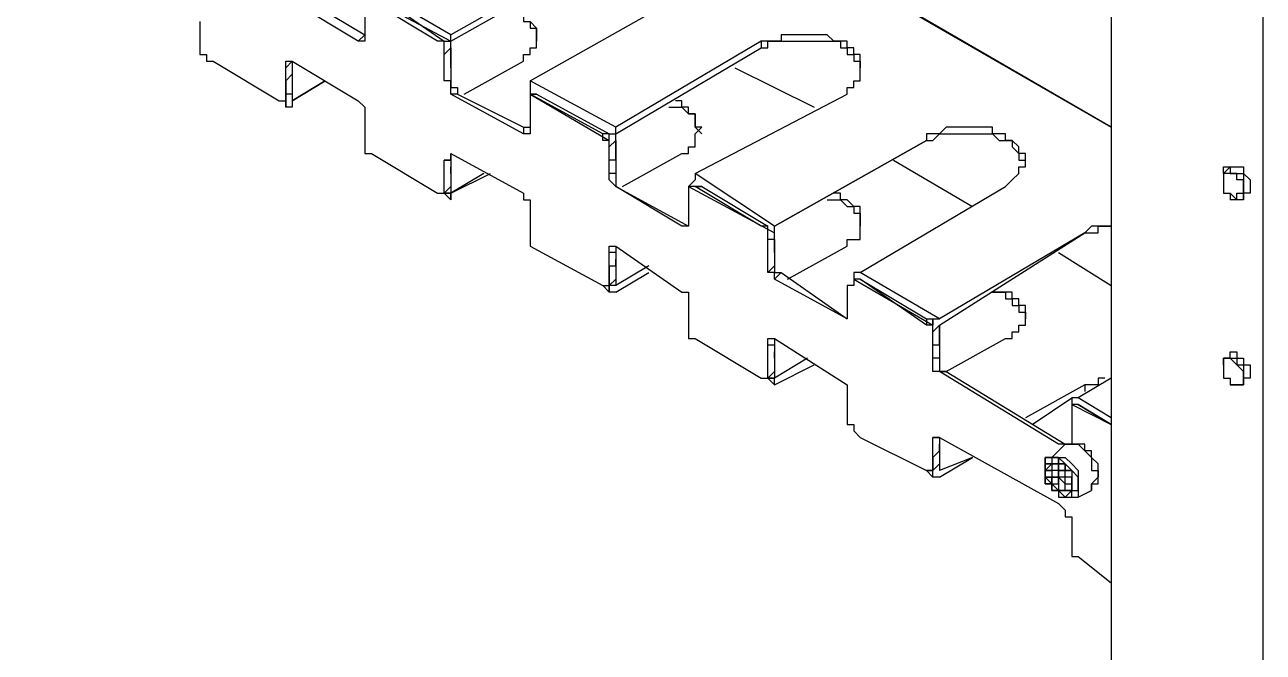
# Model space of a CAD drawing. Header units: millimetres. Extents: x 929 to 1725, y 58 to 532.
# Drawn here: x 1028.27 to 1050.21, y 135.07 to 146.19 of the extents above; entities that cross this region are included whole.
import ezdxf

# ---------------------------------------------------------------- set-up
doc = ezdxf.new("R2010")
doc.units = ezdxf.units.MM
doc.header["$MEASUREMENT"] = 0
doc.layers.add('TT-WIRE-EQPM', color=6, linetype='CONTINUOUS')

msp = doc.modelspace()

# ---------------------------------------------------------------- linework, layer by layer
at = {"layer": 'TT-WIRE-EQPM', "linetype": 'Continuous'}
for points in [[(1047.52181, 206.05764), (1047.52181, 76.72666), (1050.21377, 75.08808), (1050.21377, 204.41906)], [(1047.52181, 206.05764), (1047.52181, 76.72666)], [(1047.52181, 144.37671), (1026.92249, 156.31495), (1026.80545, 156.31495), (1047.52181, 144.37671)], [(1038.50961, 147.53683), (1035.81765, 146.01529)], [(1033.00865, 147.41979), (1033.00865, 146.83458), (1033.00865, 146.83458), (1033.00865, 146.71754), (1033.00865, 146.71754), (1033.00865, 146.71754), (1033.1257, 146.71754), (1033.1257, 146.71754), (1034.29611, 146.01529)], [(1035.81765, 145.54713), (1035.81765, 145.89825), (1038.50961, 147.41979)], [(1034.41315, 146.83458), (1034.41315, 146.71754), (1034.29611, 146.71754), (1034.29611, 146.71754), (1034.29611, 146.71754), (1035.81765, 145.89825), (1035.81765, 145.89825), (1035.81765, 145.89825), (1035.81765, 145.89825), (1035.81765, 145.89825), (1035.81765, 146.01529), (1034.41315, 146.83458)], [(1034.29611, 146.6005), (1034.29611, 146.01529), (1034.29611, 145.89825), (1034.17907, 145.89825), (1033.00865, 146.6005)], [(1046.70252, 138.75871), (1046.58548, 138.75871), (1044.47873, 140.04617), (1044.47873, 140.04617), (1044.36169, 140.04617), (1044.36169, 140.04617), (1044.36169, 140.04617), (1044.36169, 140.16321), (1044.36169, 140.16321), (1044.36169, 140.74842), (1044.36169, 140.86546), (1044.24465, 140.86546), (1044.24465, 140.86546), (1044.24465, 140.86546), (1044.24465, 140.86546), (1043.07423, 141.68475), (1042.95719, 141.68475), (1042.95719, 141.56771), (1042.84015, 141.56771), (1042.84015, 141.56771), (1042.84015, 141.09954), (1042.84015, 140.9825), (1042.84015, 140.9825), (1042.84015, 140.9825), (1041.55269, 141.68475), (1041.55269, 141.68475), (1041.55269, 141.68475), (1041.55269, 141.80179), (1041.43565, 141.80179), (1041.43565, 141.80179), (1041.43565, 142.387), (1041.43565, 142.387), (1041.43565, 142.50404), (1041.43565, 142.50404), (1041.43565, 142.62109), (1041.31861, 142.62109), (1040.14819, 143.32333), (1040.03115, 143.32333), (1040.03115, 143.20629), (1040.03115, 143.20629), (1040.03115, 142.62109), (1040.03115, 142.62109), (1039.91411, 142.62109), (1038.74369, 143.32333), (1038.74369, 143.32333), (1038.62665, 143.44038), (1038.62665, 143.44038), (1038.62665, 143.44038), (1038.62665, 143.55742), (1038.62665, 144.02558), (1038.62665, 144.14263), (1038.62665, 144.14263), (1038.62665, 144.14263), (1038.50961, 144.14263), (1038.50961, 144.25967), (1038.50961, 144.25967), (1037.22215, 144.96192), (1037.22215, 144.96192), (1037.22215, 144.96192), (1037.22215, 144.84488), (1037.22215, 144.37671), (1037.22215, 144.25967), (1037.10511, 144.25967), (1035.81765, 144.96192), (1035.81765, 144.96192), (1035.81765, 145.07896), (1035.81765, 145.07896), (1035.81765, 145.196), (1035.70061, 145.196), (1035.70061, 145.66417), (1035.70061, 145.78121), (1035.70061, 145.78121), (1035.70061, 145.89825), (1035.70061, 145.89825), (1035.70061, 145.89825), (1035.58357, 145.89825), (1034.41315, 146.6005)], [(1034.5302, 146.71754), (1035.70061, 145.89825), (1035.81765, 145.89825), (1035.81765, 145.89825)], [(1037.22215, 145.196), (1039.91411, 146.71754)], [(1036.75399, 146.48346), (1036.87103, 146.48346), (1036.98807, 146.36642), (1036.98807, 146.36642), (1036.98807, 146.36642), (1037.10511, 146.36642), (1037.10511, 146.24938), (1037.22215, 146.24938), (1037.22215, 146.24938), (1037.22215, 146.13233), (1037.22215, 146.13233), (1037.22215, 146.13233), (1037.33919, 146.13233), (1037.33919, 146.01529), (1037.33919, 146.01529), (1037.33919, 145.89825)], [(1031.37007, 146.24938), (1031.37007, 145.78121), (1031.37007, 145.66417), (1031.48711, 145.66417), (1031.48711, 145.66417), (1031.48711, 145.54713), (1031.48711, 145.54713), (1031.48711, 145.54713), (1031.60416, 145.54713), (1032.77457, 144.84488), (1032.89161, 144.84488), (1032.89161, 144.96192), (1032.89161, 145.43008), (1032.89161, 145.54713), (1032.89161, 145.54713), (1033.00865, 145.54713), (1034.17907, 144.84488), (1034.29611, 144.72783), (1034.29611, 144.72783), (1034.29611, 144.72783), (1034.29611, 144.72783), (1034.29611, 144.14263), (1034.29611, 144.02558), (1034.29611, 144.02558), (1034.29611, 143.90854), (1034.41315, 143.90854), (1034.41315, 143.90854), (1035.58357, 143.20629), (1035.70061, 143.20629), (1035.70061, 143.20629), (1035.70061, 143.7915), (1035.70061, 143.7915), (1035.81765, 143.7915), (1035.81765, 143.90854), (1035.81765, 143.90854), (1037.10511, 143.20629), (1037.10511, 143.08925), (1037.10511, 143.08925), (1037.22215, 143.08925), (1037.22215, 142.97221), (1037.22215, 142.387), (1037.22215, 142.387), (1037.22215, 142.387), (1037.22215, 142.26996), (1037.22215, 142.26996), (1037.22215, 142.26996), (1038.50961, 141.56771), (1038.62665, 141.56771), (1038.62665, 141.56771), (1038.62665, 142.15292), (1038.62665, 142.26996), (1038.74369, 142.26996), (1039.91411, 141.45067), (1039.91411, 141.45067), (1039.91411, 141.45067), (1040.03115, 141.45067), (1040.03115, 141.45067), (1040.03115, 141.33363), (1040.03115, 141.33363), (1040.03115, 140.74842), (1040.03115, 140.74842), (1040.03115, 140.63138), (1040.14819, 140.63138), (1040.14819, 140.63138), (1040.14819, 140.63138), (1040.14819, 140.63138), (1041.31861, 139.92913), (1041.43565, 139.92913), (1041.43565, 139.92913), (1041.43565, 140.51434), (1041.43565, 140.51434), (1041.43565, 140.63138), (1041.55269, 140.63138), (1042.84015, 139.81209), (1042.84015, 139.81209), (1042.84015, 139.81209), (1042.84015, 139.81209), (1042.84015, 139.69504), (1042.84015, 139.69504), (1042.84015, 139.69504), (1042.84015, 139.10984), (1042.84015, 139.10984), (1042.95719, 139.10984), (1042.95719, 139.10984), (1042.95719, 138.9928), (1042.95719, 138.9928), (1043.07423, 138.87575), (1044.24465, 138.29055), (1044.36169, 138.29055), (1044.36169, 138.29055), (1044.36169, 138.87575), (1044.36169, 138.87575), (1044.47873, 138.87575), (1046.58548, 137.70534), (1046.70252, 137.5883), (1046.70252, 137.5883), (1046.70252, 137.47125), (1046.81956, 137.47125), (1046.81956, 137.47125), (1046.81956, 136.88605), (1046.81956, 136.88605), (1046.81956, 136.769), (1046.81956, 136.769), (1046.81956, 136.769), (1046.81956, 136.769), (1046.93661, 136.769), (1047.52181, 136.30084)], [(1037.10511, 145.54713), (1037.10511, 145.54713), (1037.10511, 145.66417), (1037.22215, 145.66417), (1037.22215, 145.66417), (1037.22215, 145.78121), (1037.33919, 145.78121), (1037.33919, 145.89825), (1037.33919, 145.89825), (1037.33919, 145.89825), (1037.33919, 145.89825), (1037.33919, 146.01529), (1037.33919, 146.01529), (1037.33919, 146.13233), (1037.33919, 146.13233), (1037.33919, 146.13233), (1037.22215, 146.24938)], [(1034.29611, 146.01529), (1034.17907, 145.89825)], [(1040.14819, 143.55742), (1042.84015, 144.96192), (1042.84015, 145.07896), (1042.95719, 145.07896), (1042.95719, 145.196), (1043.07423, 145.196), (1043.07423, 145.31304), (1043.07423, 145.31304), (1043.07423, 145.31304), (1043.07423, 145.43008), (1043.07423, 145.54713), (1043.07423, 145.54713), (1043.07423, 145.54713), (1043.07423, 145.66417), (1042.95719, 145.66417), (1042.95719, 145.78121), (1042.84015, 145.78121), (1042.84015, 145.89825), (1042.72311, 145.89825), (1042.60607, 145.89825), (1042.60607, 145.89825), (1042.48902, 146.01529), (1042.25494, 146.01529), (1042.25494, 146.01529), (1041.90382, 146.01529), (1041.90382, 146.01529), (1041.66973, 146.01529), (1041.66973, 145.89825), (1041.55269, 145.89825), (1041.43565, 145.89825), (1041.31861, 145.89825)], [(1035.70061, 145.89825), (1035.58357, 145.89825)], [(1035.81765, 145.78121), (1035.70061, 145.66417)], [(1035.81765, 145.43008), (1035.81765, 145.89825)], [(1035.81765, 145.78121), (1035.81765, 145.196), (1035.81765, 145.196), (1035.81765, 145.07896), (1035.93469, 145.07896), (1035.93469, 144.96192), (1037.10511, 144.37671), (1037.22215, 144.37671)], [(1041.31861, 145.89825), (1038.74369, 144.37671)], [(1038.74369, 143.7915), (1038.74369, 144.25967), (1041.31861, 145.78121)], [(1041.31861, 145.78121), (1041.43565, 145.78121), (1041.43565, 145.89825), (1041.66973, 145.89825), (1041.66973, 145.89825), (1041.78678, 145.89825), (1041.78678, 145.89825), (1042.37198, 145.89825), (1042.37198, 145.89825), (1042.48902, 145.89825), (1042.60607, 145.89825), (1042.72311, 145.89825), (1042.72311, 145.78121), (1042.84015, 145.78121), (1042.84015, 145.78121), (1042.84015, 145.78121), (1042.84015, 145.66417), (1042.95719, 145.66417), (1042.95719, 145.66417), (1042.95719, 145.66417), (1042.95719, 145.54713), (1043.07423, 145.54713), (1043.07423, 145.54713), (1043.07423, 145.54713), (1043.07423, 145.43008), (1043.07423, 145.43008)], [(1041.31861, 145.89825), (1041.31861, 145.78121)], [(1033.00865, 145.54713), (1032.89161, 145.43008)], [(1033.00865, 145.54713), (1033.00865, 145.54713), (1033.00865, 144.96192)], [(1035.81765, 145.43008), (1035.81765, 145.43008), (1035.81765, 145.54713), (1035.81765, 145.43008)], [(1036.05174, 144.96192), (1037.10511, 145.54713)], [(1032.89161, 145.196), (1033.00865, 145.31304), (1033.00865, 145.31304), (1033.00865, 145.31304)], [(1033.00865, 145.31304), (1033.00865, 144.84488)], [(1040.85044, 145.43008), (1042.25494, 144.72783)], [(1032.89161, 145.196), (1032.89161, 144.84488)], [(1033.00865, 144.84488), (1033.59386, 145.196)], [(1033.59386, 145.196), (1033.00865, 144.84488)], [(1035.81765, 145.196), (1035.70061, 145.196)], [(1037.22215, 145.196), (1037.22215, 145.07896), (1037.22215, 145.07896), (1037.22215, 145.07896), (1037.22215, 144.96192), (1038.62665, 144.14263), (1038.62665, 144.25967), (1038.62665, 144.25967), (1038.74369, 144.25967), (1038.74369, 144.37671), (1037.22215, 145.196)], [(1032.89161, 144.84488), (1032.89161, 144.96192)], [(1033.00865, 144.96192), (1032.89161, 144.96192)], [(1033.00865, 144.84488), (1033.00865, 144.72783), (1032.89161, 144.72783), (1032.89161, 144.84488)], [(1032.89161, 144.84488), (1032.89161, 144.72783)], [(1035.93469, 144.96192), (1035.81765, 144.96192)], [(1037.22215, 144.96192), (1037.33919, 144.96192), (1038.62665, 144.25967)], [(1037.33919, 144.96192), (1037.22215, 144.96192)], [(1039.91411, 143.90854), (1040.03115, 143.90854), (1040.03115, 144.02558), (1040.03115, 144.02558), (1040.03115, 144.02558), (1040.14819, 144.02558), (1040.14819, 144.14263), (1040.14819, 144.14263), (1040.14819, 144.14263), (1040.14819, 144.14263), (1040.14819, 144.25967), (1040.14819, 144.25967), (1040.26523, 144.37671), (1040.26523, 144.37671), (1040.14819, 144.37671), (1040.14819, 144.49375), (1040.14819, 144.49375), (1040.14819, 144.49375), (1040.14819, 144.61079), (1040.14819, 144.61079), (1040.14819, 144.61079), (1040.03115, 144.61079), (1040.03115, 144.72783), (1040.03115, 144.72783), (1040.03115, 144.72783), (1039.91411, 144.72783), (1039.91411, 144.72783), (1039.91411, 144.72783), (1039.91411, 144.84488), (1039.79707, 144.84488)], [(1039.68003, 144.72783), (1039.79707, 144.72783), (1039.79707, 144.72783), (1039.91411, 144.72783), (1039.91411, 144.72783), (1039.91411, 144.72783), (1040.03115, 144.61079), (1040.03115, 144.61079), (1040.14819, 144.61079), (1040.14819, 144.49375), (1040.14819, 144.49375), (1040.14819, 144.49375), (1040.14819, 144.37671), (1040.14819, 144.37671), (1040.26523, 144.25967)], [(1037.10511, 144.37671), (1037.10511, 144.25967)], [(1038.62665, 144.25967), (1038.50961, 144.25967)], [(1043.07423, 141.80179), (1045.64915, 143.32333), (1045.76619, 143.44038), (1045.76619, 143.44038), (1045.76619, 143.44038), (1045.88323, 143.55742), (1045.88323, 143.55742), (1045.88323, 143.55742), (1045.88323, 143.67446), (1046.00027, 143.67446), (1046.00027, 143.67446), (1046.00027, 143.7915), (1046.00027, 143.90854), (1045.88323, 143.90854), (1045.88323, 144.02558), (1045.88323, 144.02558), (1045.88323, 144.02558), (1045.76619, 144.14263), (1045.76619, 144.14263), (1045.76619, 144.14263), (1045.76619, 144.14263), (1045.64915, 144.14263), (1045.64915, 144.25967), (1045.53211, 144.25967), (1045.53211, 144.25967), (1045.41507, 144.25967), (1045.41507, 144.37671), (1045.18098, 144.37671), (1045.18098, 144.37671), (1044.82986, 144.37671), (1044.71282, 144.37671), (1044.59577, 144.37671), (1044.47873, 144.25967), (1044.36169, 144.25967), (1044.36169, 144.25967), (1044.24465, 144.25967), (1044.24465, 144.14263)], [(1044.24465, 144.14263), (1044.24465, 144.14263), (1044.36169, 144.14263), (1044.47873, 144.25967), (1044.59577, 144.25967), (1044.71282, 144.25967), (1045.18098, 144.25967), (1045.29802, 144.25967), (1045.41507, 144.25967), (1045.53211, 144.14263), (1045.64915, 144.14263), (1045.64915, 144.14263), (1045.76619, 144.14263), (1045.76619, 144.02558), (1045.76619, 144.02558), (1045.88323, 143.90854), (1045.88323, 143.90854), (1045.88323, 143.7915), (1046.00027, 143.7915), (1046.00027, 143.7915)], [(1038.62665, 143.7915), (1038.62665, 144.14263)], [(1038.74369, 144.14263), (1038.62665, 144.02558)], [(1038.74369, 144.14263), (1038.74369, 143.55742), (1038.74369, 143.55742), (1038.74369, 143.55742), (1038.74369, 143.55742), (1038.74369, 143.44038), (1038.74369, 143.44038), (1038.74369, 143.44038), (1038.74369, 143.32333), (1040.03115, 142.62109), (1040.03115, 142.62109)], [(1041.55269, 142.15292), (1041.55269, 142.62109), (1044.24465, 144.14263)], [(1044.24465, 144.14263), (1041.55269, 142.62109)], [(1035.81765, 143.7915), (1035.70061, 143.7915)], [(1035.81765, 143.90854), (1035.81765, 143.7915), (1035.81765, 143.32333)], [(1038.74369, 143.7915), (1038.74369, 143.7915), (1038.62665, 143.7915)], [(1038.86073, 143.32333), (1039.91411, 143.90854)], [(1043.65944, 143.7915), (1045.06394, 142.97221)], [(1035.81765, 143.55742), (1035.81765, 143.55742), (1035.81765, 143.67446), (1035.81765, 143.67446)], [(1035.81765, 143.55742), (1035.81765, 143.20629)], [(1035.81765, 143.20629), (1036.5199, 143.55742)], [(1036.40286, 143.55742), (1035.81765, 143.20629)], [(1035.81765, 143.55742), (1035.81765, 143.20629)], [(1038.74369, 143.55742), (1038.62665, 143.55742)], [(1040.14819, 143.55742), (1040.14819, 143.44038), (1040.14819, 143.44038), (1040.03115, 143.32333), (1041.55269, 142.50404), (1041.55269, 142.62109), (1041.55269, 142.62109), (1041.55269, 142.62109), (1041.55269, 142.62109), (1040.14819, 143.55742)], [(1049.51152, 143.55742), (1049.51152, 143.55742), (1049.51152, 143.55742), (1049.51152, 143.55742), (1049.51152, 143.67446), (1049.62856, 143.67446), (1049.62856, 143.55742), (1049.62856, 143.55742)], [(1049.62856, 143.67446), (1049.51152, 143.55742)], [(1049.7456, 143.20629), (1049.86265, 143.20629), (1049.86265, 143.20629), (1049.86265, 143.20629), (1049.86265, 143.32333), (1049.86265, 143.44038), (1049.7456, 143.44038), (1049.7456, 143.55742), (1049.62856, 143.55742), (1049.51152, 143.55742), (1049.51152, 143.55742), (1049.51152, 143.44038), (1049.51152, 143.44038), (1049.51152, 143.32333), (1049.51152, 143.32333), (1049.51152, 143.20629), (1049.51152, 143.20629), (1049.62856, 143.20629), (1049.62856, 143.20629), (1049.62856, 143.20629), (1049.7456, 143.08925), (1049.7456, 143.08925), (1049.7456, 143.20629)], [(1049.51152, 143.55742), (1049.51152, 143.44038)], [(1049.62856, 143.67446), (1049.62856, 143.67446), (1049.7456, 143.67446), (1049.7456, 143.67446), (1049.7456, 143.67446)], [(1049.62856, 143.55742), (1049.7456, 143.55742), (1049.7456, 143.55742), (1049.7456, 143.55742), (1049.7456, 143.55742), (1049.86265, 143.55742), (1049.86265, 143.44038), (1049.86265, 143.44038), (1049.86265, 143.20629), (1049.86265, 143.20629), (1049.86265, 143.20629), (1049.86265, 143.08925), (1049.62856, 143.08925)], [(1049.7456, 143.67446), (1049.86265, 143.67446), (1049.86265, 143.55742), (1049.86265, 143.55742), (1049.86265, 143.55742), (1049.97969, 143.44038), (1049.97969, 143.20629), (1049.86265, 143.20629), (1049.86265, 143.20629)], [(1035.81765, 143.32333), (1035.70061, 143.20629)], [(1040.14819, 143.32333), (1040.03115, 143.32333)], [(1040.14819, 143.32333), (1040.26523, 143.32333), (1041.43565, 142.62109)], [(1040.26523, 143.32333), (1040.14819, 143.32333)], [(1035.70061, 143.20629), (1035.81765, 143.08925)], [(1035.81765, 143.20629), (1035.70061, 143.20629)], [(1035.70061, 143.20629), (1035.81765, 143.20629)], [(1035.81765, 143.20629), (1035.81765, 143.08925), (1035.81765, 143.08925), (1035.81765, 143.20629), (1035.81765, 143.20629)], [(1042.48902, 143.08925), (1042.60607, 143.08925), (1042.72311, 143.08925), (1042.72311, 143.08925), (1042.84015, 142.97221), (1042.84015, 142.97221), (1042.84015, 142.97221), (1042.95719, 142.97221), (1042.95719, 142.97221), (1042.95719, 142.97221), (1042.95719, 142.85517), (1043.07423, 142.85517), (1043.07423, 142.73813), (1043.07423, 142.73813), (1043.07423, 142.73813), (1043.07423, 142.62109)], [(1042.84015, 142.26996), (1042.84015, 142.387), (1042.95719, 142.387), (1042.95719, 142.387), (1042.95719, 142.387), (1043.07423, 142.387), (1043.07423, 142.50404), (1043.07423, 142.50404), (1043.07423, 142.62109), (1043.07423, 142.62109), (1043.07423, 142.73813), (1043.07423, 142.85517), (1043.07423, 142.85517), (1043.07423, 142.97221), (1042.95719, 142.97221), (1042.95719, 142.97221), (1042.84015, 143.08925), (1042.84015, 143.08925), (1042.72311, 143.08925), (1042.72311, 143.20629), (1042.60607, 143.20629)], [(1049.62856, 143.20629), (1049.62856, 143.08925)], [(1049.86265, 143.08925), (1049.86265, 143.20629)], [(1040.03115, 142.62109), (1039.91411, 142.62109)], [(1041.43565, 142.62109), (1041.31861, 142.62109)], [(1041.55269, 142.15292), (1041.55269, 142.50404)], [(1044.47873, 140.51434), (1044.47873, 140.86546), (1047.05365, 142.50404)], [(1047.05365, 142.50404), (1044.47873, 140.9825)], [(1047.52181, 142.62109), (1047.40477, 142.62109), (1047.40477, 142.62109), (1047.17069, 142.62109), (1047.17069, 142.62109), (1047.17069, 142.62109), (1047.05365, 142.50404), (1047.05365, 142.50404), (1047.17069, 142.50404), (1047.17069, 142.50404), (1047.28773, 142.50404), (1047.28773, 142.62109), (1047.52181, 142.62109), (1047.52181, 142.62109)], [(1038.74369, 142.26996), (1038.74369, 142.15292), (1038.74369, 141.68475), (1038.74369, 141.56771), (1038.62665, 141.56771)], [(1041.55269, 142.387), (1041.43565, 142.387)], [(1041.55269, 142.387), (1041.55269, 141.91884), (1041.55269, 141.80179), (1041.66973, 141.80179), (1041.66973, 141.80179), (1041.66973, 141.80179), (1042.84015, 140.9825)], [(1041.78678, 141.68475), (1042.84015, 142.26996)], [(1038.74369, 142.15292), (1038.62665, 142.15292)], [(1038.62665, 141.91884), (1038.74369, 141.91884), (1038.74369, 142.03588), (1038.74369, 142.03588)], [(1046.58548, 142.15292), (1047.52181, 141.56771)], [(1038.62665, 141.91884), (1038.62665, 141.45067)], [(1038.74369, 141.91884), (1038.74369, 141.56771)], [(1039.3289, 141.91884), (1038.74369, 141.56771)], [(1038.74369, 141.45067), (1039.3289, 141.80179)], [(1041.55269, 141.91884), (1041.43565, 141.80179)], [(1041.66973, 141.80179), (1041.55269, 141.68475)], [(1043.07423, 141.80179), (1042.95719, 141.80179), (1042.95719, 141.80179), (1042.95719, 141.80179), (1042.95719, 141.80179), (1042.95719, 141.68475), (1044.36169, 140.86546), (1044.36169, 140.86546), (1044.36169, 140.9825), (1044.47873, 140.9825), (1044.47873, 140.9825), (1043.07423, 141.80179)], [(1038.50961, 141.56771), (1038.62665, 141.45067), (1038.62665, 141.56771)], [(1038.74369, 141.68475), (1038.62665, 141.56771)], [(1043.07423, 141.68475), (1042.95719, 141.68475)], [(1043.07423, 141.68475), (1043.07423, 141.68475), (1044.24465, 140.9825), (1044.24465, 140.9825), (1044.36169, 140.9825), (1044.36169, 140.86546)], [(1038.74369, 141.45067), (1038.74369, 141.45067), (1038.62665, 141.45067)], [(1045.41507, 141.45067), (1045.53211, 141.45067), (1045.53211, 141.45067), (1045.64915, 141.45067), (1045.64915, 141.33363), (1045.76619, 141.33363), (1045.76619, 141.33363), (1045.76619, 141.33363), (1045.76619, 141.21659), (1045.88323, 141.21659), (1045.88323, 141.21659), (1045.88323, 141.09954), (1046.00027, 141.09954), (1046.00027, 140.9825)], [(1045.64915, 140.63138), (1045.76619, 140.63138), (1045.76619, 140.63138), (1045.76619, 140.63138), (1045.76619, 140.74842), (1045.88323, 140.74842), (1045.88323, 140.74842), (1045.88323, 140.86546), (1045.88323, 140.86546), (1046.00027, 140.86546), (1046.00027, 140.9825), (1046.00027, 141.09954), (1046.00027, 141.21659), (1045.88323, 141.21659), (1045.88323, 141.21659), (1045.88323, 141.21659), (1045.88323, 141.33363), (1045.76619, 141.33363), (1045.76619, 141.45067), (1045.76619, 141.45067), (1045.64915, 141.45067), (1045.64915, 141.45067), (1045.53211, 141.45067), (1045.41507, 141.45067)], [(1044.24465, 140.9825), (1044.24465, 140.86546)], [(1044.36169, 140.51434), (1044.36169, 140.86546)], [(1044.47873, 140.86546), (1044.36169, 140.74842)], [(1044.47873, 140.86546), (1044.47873, 140.28025), (1044.47873, 140.28025), (1044.47873, 140.16321), (1044.47873, 140.16321), (1044.47873, 140.16321), (1044.47873, 140.04617), (1044.59577, 140.04617), (1046.70252, 138.75871), (1046.81956, 138.75871)], [(1041.55269, 140.51434), (1041.43565, 140.51434)], [(1041.55269, 140.63138), (1041.55269, 140.51434), (1041.55269, 140.04617), (1041.55269, 140.04617), (1041.55269, 139.92913), (1041.55269, 139.92913)], [(1044.47873, 140.51434), (1044.47873, 140.51434), (1044.36169, 140.51434)], [(1044.59577, 140.04617), (1045.64915, 140.63138)], [(1041.55269, 140.28025), (1041.55269, 140.28025), (1041.55269, 140.28025), (1041.55269, 140.39729)], [(1041.55269, 140.28025), (1041.55269, 139.92913)], [(1042.1379, 140.28025), (1041.55269, 139.92913)], [(1041.55269, 140.28025), (1041.55269, 139.92913)], [(1044.47873, 140.28025), (1044.36169, 140.28025)], [(1049.51152, 140.16321), (1049.51152, 140.28025), (1049.51152, 140.28025), (1049.51152, 140.28025), (1049.51152, 140.28025), (1049.62856, 140.28025), (1049.62856, 140.28025)], [(1049.62856, 140.28025), (1049.51152, 140.28025)], [(1049.7456, 139.81209), (1049.86265, 139.81209), (1049.86265, 139.92913), (1049.86265, 139.92913), (1049.86265, 140.04617), (1049.86265, 140.04617), (1049.7456, 140.16321), (1049.7456, 140.16321), (1049.62856, 140.28025), (1049.62856, 140.28025), (1049.62856, 140.28025), (1049.51152, 140.28025), (1049.51152, 140.28025), (1049.51152, 140.16321), (1049.51152, 140.16321), (1049.51152, 140.04617), (1049.51152, 140.04617), (1049.51152, 140.04617), (1049.51152, 139.92913), (1049.51152, 139.92913), (1049.62856, 139.92913), (1049.62856, 139.81209), (1049.7456, 139.81209), (1049.7456, 139.81209), (1049.7456, 139.81209), (1049.7456, 139.81209)], [(1049.62856, 140.28025), (1049.62856, 140.39729), (1049.7456, 140.39729), (1049.7456, 140.28025)], [(1049.62856, 140.28025), (1049.7456, 140.28025), (1049.7456, 140.28025), (1049.7456, 140.28025), (1049.7456, 140.16321), (1049.86265, 140.16321), (1049.86265, 140.16321), (1049.86265, 140.04617), (1049.86265, 139.92913), (1049.86265, 139.92913), (1049.86265, 139.81209), (1049.86265, 139.81209), (1049.7456, 139.81209), (1049.62856, 139.81209)], [(1049.7456, 140.28025), (1049.86265, 140.28025), (1049.86265, 140.28025), (1049.86265, 140.28025), (1049.86265, 140.16321), (1049.97969, 140.16321), (1049.97969, 139.92913), (1049.97969, 139.92913), (1049.86265, 139.92913), (1049.86265, 139.81209)], [(1041.55269, 140.04617), (1041.43565, 139.92913)], [(1041.55269, 139.81209), (1042.25494, 140.16321)], [(1044.59577, 140.04617), (1044.47873, 140.04617)], [(1041.43565, 139.92913), (1041.55269, 139.81209)], [(1041.55269, 139.92913), (1041.43565, 139.92913)], [(1041.43565, 139.92913), (1041.55269, 139.92913)], [(1041.55269, 139.81209), (1041.55269, 139.81209), (1041.55269, 139.81209), (1041.55269, 139.92913)], [(1047.05365, 139.81209), (1046.00027, 139.22688)], [(1047.52181, 139.92913), (1046.93661, 139.578)], [(1047.40477, 139.92913), (1047.28773, 139.92913), (1047.28773, 139.81209), (1047.17069, 139.81209), (1047.17069, 139.81209), (1047.05365, 139.81209), (1047.05365, 139.69504)], [(1049.62856, 139.81209), (1049.7456, 139.81209)], [(1046.11731, 139.10984), (1046.81956, 139.578)], [(1046.93661, 139.578), (1046.81956, 139.578), (1046.81956, 139.46096), (1046.81956, 139.46096), (1047.52181, 139.10984)], [(1047.52181, 139.22688), (1046.93661, 139.578)], [(1047.52181, 139.10984), (1046.93661, 139.46096), (1046.81956, 139.46096), (1046.81956, 139.34392), (1046.81956, 138.87575), (1046.81956, 138.75871)], [(1046.93661, 139.46096), (1046.81956, 139.46096)], [(1046.93661, 139.46096), (1046.93661, 139.46096), (1047.52181, 139.10984)], [(1044.47873, 138.87575), (1044.36169, 138.87575)], [(1044.36169, 138.52463), (1044.47873, 138.64167), (1044.47873, 138.64167), (1044.47873, 138.75871)], [(1044.47873, 138.87575), (1044.47873, 138.87575), (1044.47873, 138.40759)], [(1046.70252, 138.75871), (1046.46844, 138.52463), (1046.58548, 138.52463), (1046.70252, 138.52463), (1046.70252, 138.52463), (1046.81956, 138.40759), (1046.81956, 138.40759), (1046.93661, 138.29055), (1046.93661, 138.29055), (1046.93661, 138.1735), (1046.93661, 138.05646), (1046.93661, 137.93942), (1046.93661, 137.93942), (1046.93661, 137.82238), (1047.17069, 137.93942)], [(1046.70252, 138.75871), (1046.58548, 138.75871)], [(1047.28773, 138.29055), (1047.28773, 138.40759), (1047.17069, 138.52463), (1047.17069, 138.52463), (1047.17069, 138.52463), (1047.17069, 138.52463), (1047.17069, 138.64167), (1047.05365, 138.64167), (1047.05365, 138.75871), (1046.93661, 138.75871), (1046.93661, 138.75871), (1046.70252, 138.75871), (1046.93661, 138.75871), (1046.93661, 138.75871), (1046.93661, 138.75871), (1047.05365, 138.64167), (1047.05365, 138.64167), (1047.17069, 138.52463), (1047.17069, 138.52463), (1047.17069, 138.40759), (1047.17069, 138.40759), (1047.17069, 138.29055), (1047.28773, 138.29055), (1047.28773, 138.1735), (1047.17069, 138.05646), (1047.17069, 138.05646), (1047.17069, 138.05646), (1047.17069, 137.93942), (1047.17069, 138.05646), (1047.17069, 138.05646), (1047.17069, 138.05646), (1047.28773, 138.05646), (1047.28773, 138.1735), (1047.28773, 138.29055)], [(1044.36169, 138.52463), (1044.36169, 138.29055)], [(1044.47873, 138.64167), (1044.47873, 138.29055)], [(1044.47873, 138.1735), (1045.06394, 138.52463)], [(1045.06394, 138.52463), (1044.47873, 138.29055)], [(1046.58548, 138.40759), (1046.58548, 138.52463), (1046.46844, 138.52463), (1046.46844, 138.40759), (1046.3514, 138.40759), (1046.46844, 138.40759), (1046.58548, 138.40759)], [(1046.81956, 137.82238), (1046.81956, 137.82238), (1046.81956, 137.93942), (1046.93661, 137.93942), (1046.93661, 138.1735), (1046.81956, 138.29055), (1046.81956, 138.29055), (1046.81956, 138.29055), (1046.81956, 138.29055), (1046.70252, 138.40759), (1046.70252, 138.40759), (1046.70252, 138.40759), (1046.58548, 138.52463), (1046.58548, 138.52463), (1046.3514, 138.52463), (1046.3514, 138.52463), (1046.3514, 138.52463), (1046.3514, 138.40759), (1046.3514, 138.29055), (1046.3514, 138.1735), (1046.3514, 138.05646), (1046.46844, 138.05646), (1046.46844, 137.93942), (1046.46844, 137.93942), (1046.58548, 137.93942), (1046.58548, 137.93942), (1046.58548, 137.82238), (1046.81956, 137.82238)], [(1046.46844, 138.52463), (1046.3514, 138.52463), (1046.3514, 138.52463), (1046.3514, 138.52463), (1046.3514, 138.52463), (1046.3514, 138.40759), (1046.3514, 138.40759), (1046.3514, 138.29055), (1046.3514, 138.1735), (1046.3514, 138.1735), (1046.3514, 138.05646), (1046.46844, 138.05646), (1046.46844, 137.93942), (1046.46844, 137.93942), (1046.58548, 137.93942), (1046.58548, 137.93942), (1046.58548, 137.93942), (1046.58548, 137.82238), (1046.70252, 137.82238), (1046.70252, 137.82238), (1046.81956, 137.82238), (1046.81956, 137.82238), (1046.93661, 137.82238)], [(1046.3514, 138.29055), (1046.3514, 138.40759), (1046.3514, 138.40759), (1046.3514, 138.40759), (1046.3514, 138.52463), (1046.58548, 138.52463), (1046.58548, 138.40759), (1046.70252, 138.40759), (1046.70252, 138.29055), (1046.70252, 138.29055), (1046.81956, 138.29055), (1046.81956, 138.1735), (1046.81956, 138.1735), (1046.81956, 137.93942), (1046.81956, 137.93942), (1046.81956, 137.93942), (1046.70252, 137.82238), (1046.70252, 137.82238), (1046.58548, 137.93942), (1046.58548, 137.93942), (1046.58548, 137.93942), (1046.46844, 137.93942), (1046.46844, 137.93942), (1046.46844, 137.93942), (1046.46844, 138.05646), (1046.3514, 138.05646), (1046.3514, 138.1735), (1046.3514, 138.1735), (1046.3514, 138.29055), (1046.3514, 138.29055)], [(1046.46844, 138.52463), (1046.58548, 138.52463), (1046.58548, 138.40759), (1046.70252, 138.40759), (1046.70252, 138.40759), (1046.70252, 138.29055), (1046.81956, 138.29055), (1046.81956, 138.29055), (1046.81956, 138.29055), (1046.81956, 137.93942)], [(1044.24465, 138.29055), (1044.36169, 138.1735)], [(1044.36169, 138.29055), (1044.24465, 138.29055)], [(1044.24465, 138.29055), (1044.36169, 138.29055)], [(1044.47873, 138.40759), (1044.36169, 138.29055)], [(1044.47873, 138.1735), (1044.36169, 138.1735), (1044.36169, 138.29055)], [(1046.70252, 137.93942), (1046.70252, 137.93942), (1046.81956, 137.93942), (1046.81956, 138.05646), (1046.81956, 138.1735), (1046.70252, 138.1735), (1046.70252, 138.29055), (1046.70252, 138.29055), (1046.70252, 138.29055), (1046.58548, 138.29055), (1046.58548, 138.40759), (1046.58548, 138.40759), (1046.58548, 138.40759), (1046.46844, 138.40759), (1046.46844, 138.40759), (1046.46844, 138.40759), (1046.46844, 138.29055), (1046.3514, 138.29055), (1046.3514, 138.29055), (1046.3514, 138.29055), (1046.46844, 138.29055), (1046.46844, 138.1735), (1046.46844, 138.05646), (1046.46844, 138.05646), (1046.46844, 138.05646), (1046.58548, 138.05646), (1046.58548, 137.93942), (1046.58548, 137.93942), (1046.58548, 137.93942), (1046.70252, 137.93942)], [(1046.3514, 138.40759), (1046.3514, 138.29055), (1046.3514, 138.29055), (1046.3514, 138.29055), (1046.3514, 138.29055), (1046.3514, 138.1735)], [(1046.3514, 138.29055), (1046.3514, 138.29055), (1046.3514, 138.40759)], [(1046.46844, 138.40759), (1046.3514, 138.40759)], [(1046.46844, 138.1735), (1046.3514, 138.1735), (1046.3514, 138.29055), (1046.3514, 138.29055), (1046.3514, 138.29055), (1046.46844, 138.40759)], [(1046.3514, 138.40759), (1046.46844, 138.40759)], [(1046.3514, 138.29055), (1046.46844, 138.29055)], [(1046.70252, 137.93942), (1046.70252, 137.93942), (1046.70252, 138.05646), (1046.81956, 138.05646), (1046.81956, 138.05646), (1046.81956, 138.1735), (1046.70252, 138.1735), (1046.70252, 138.29055), (1046.70252, 138.29055), (1046.58548, 138.29055), (1046.58548, 138.40759), (1046.46844, 138.40759), (1046.46844, 138.29055), (1046.46844, 138.29055), (1046.46844, 138.29055), (1046.46844, 138.1735), (1046.46844, 138.1735), (1046.46844, 138.05646), (1046.46844, 138.05646), (1046.58548, 138.05646), (1046.58548, 137.93942), (1046.58548, 137.93942), (1046.58548, 137.93942), (1046.70252, 137.93942), (1046.81956, 137.93942)], [(1046.58548, 138.40759), (1046.46844, 138.40759)], [(1046.46844, 138.40759), (1046.46844, 138.40759), (1046.46844, 138.40759), (1046.58548, 138.40759)], [(1046.58548, 138.29055), (1046.58548, 138.1735), (1046.46844, 138.1735), (1046.58548, 138.1735)], [(1046.46844, 138.29055), (1046.46844, 138.1735)], [(1046.58548, 138.29055), (1046.46844, 138.29055)], [(1046.81956, 138.29055), (1046.70252, 138.29055), (1046.70252, 138.29055), (1046.70252, 138.29055), (1046.70252, 138.40759), (1046.58548, 138.40759), (1046.58548, 138.40759)], [(1046.58548, 138.40759), (1046.58548, 138.40759), (1046.58548, 138.29055), (1046.70252, 138.29055), (1046.70252, 138.29055), (1046.70252, 138.29055), (1046.70252, 138.29055)], [(1046.58548, 138.29055), (1046.58548, 138.1735), (1046.58548, 138.1735), (1046.58548, 138.1735)], [(1046.58548, 138.1735), (1046.58548, 138.29055)], [(1046.70252, 138.29055), (1046.81956, 138.29055), (1046.70252, 138.29055)], [(1046.3514, 138.1735), (1046.46844, 138.05646), (1046.46844, 138.05646), (1046.46844, 137.93942), (1046.58548, 137.93942), (1046.58548, 137.93942), (1046.58548, 137.93942)], [(1046.46844, 138.1735), (1046.3514, 138.1735)], [(1046.3514, 138.1735), (1046.46844, 138.1735)], [(1046.58548, 137.93942), (1046.58548, 137.93942), (1046.46844, 138.05646), (1046.46844, 138.05646), (1046.46844, 138.05646), (1046.46844, 138.1735)], [(1046.70252, 138.1735), (1046.58548, 138.1735)], [(1046.70252, 138.05646), (1046.70252, 138.1735), (1046.58548, 138.1735), (1046.70252, 138.05646)], [(1046.70252, 138.1735), (1046.58548, 138.1735)], [(1046.58548, 138.05646), (1046.58548, 138.1735)], [(1046.58548, 138.1735), (1046.58548, 138.1735), (1046.58548, 138.05646)], [(1046.81956, 137.93942), (1046.81956, 137.93942), (1046.81956, 137.93942), (1046.81956, 137.93942), (1046.81956, 138.05646), (1046.81956, 138.05646), (1046.81956, 138.1735), (1046.81956, 138.1735)], [(1046.81956, 138.1735), (1046.81956, 138.1735), (1046.81956, 138.05646), (1046.81956, 138.05646), (1046.81956, 137.93942)], [(1046.81956, 138.05646), (1046.81956, 137.93942), (1046.81956, 137.93942), (1046.81956, 137.93942)], [(1046.58548, 137.93942), (1046.58548, 137.93942), (1046.81956, 137.93942)], [(1046.58548, 137.93942), (1046.70252, 137.93942)], [(1046.81956, 137.93942), (1046.70252, 137.93942), (1046.70252, 137.93942), (1046.70252, 137.93942), (1046.70252, 137.93942), (1046.58548, 137.93942), (1046.58548, 137.93942)], [(1046.70252, 137.93942), (1046.58548, 137.93942)], [(1046.81956, 137.93942), (1046.70252, 137.93942)]]:
    msp.add_lwpolyline(points, dxfattribs=at)

doc.saveas('drawing.dxf')
